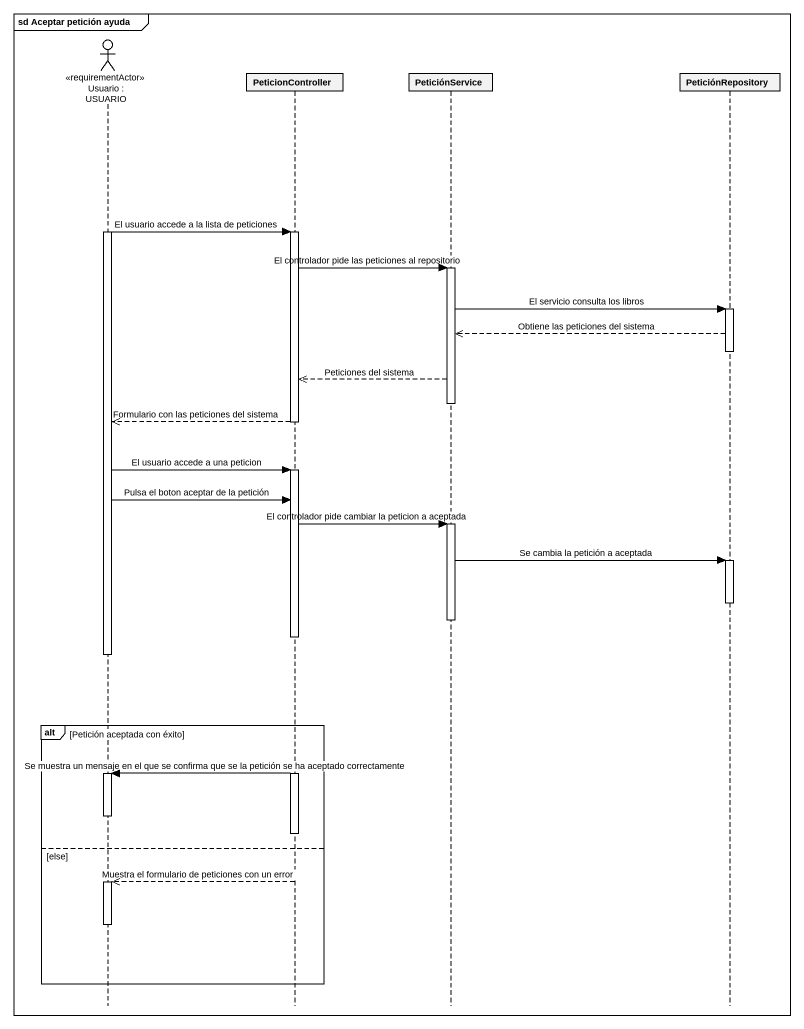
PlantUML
@startuml
mainframe sd Aceptar petición ayuda
hide footbox
actor "Usuario : USUARIO" as Usuario <<requirementActor>>
participant PeticionController
participant PeticiónService
participant PeticiónRepository

activate Usuario
Usuario -> PeticionController : El usuario accede a la lista de peticiones
activate PeticionController
PeticionController -> PeticiónService : El controlador pide las peticiones al repositorio
activate PeticiónService
PeticiónService -> PeticiónRepository : El servicio consulta los libros
activate PeticiónRepository
PeticiónRepository -->> PeticiónService : Obtiene las peticiones del sistema
deactivate PeticiónRepository
PeticiónService -->> PeticionController : Peticiones del sistema
deactivate PeticiónService
PeticionController -->> Usuario : Formulario con las peticiones del sistema
deactivate PeticionController
Usuario -> PeticionController : El usuario accede a una peticion
activate PeticionController
Usuario -> PeticionController : Pulsa el boton aceptar de la petición
PeticionController -> PeticiónService : El controlador pide cambiar la peticion a aceptada
activate PeticiónService
PeticiónService -> PeticiónRepository : Se cambia la petición a aceptada
activate PeticiónRepository
deactivate PeticiónRepository
deactivate PeticiónService
deactivate Usuario
alt Petición aceptada con éxito
  PeticionController -> Usuario : Se muestra un mensaje en el que se confirma que se la petición se ha aceptado correctamente
  activate Usuario
  deactivate Usuario
  deactivate PeticionController
else else
  PeticionController -->> Usuario : Muestra el formulario de peticiones con un error
  activate Usuario
  deactivate Usuario
end
@enduml
